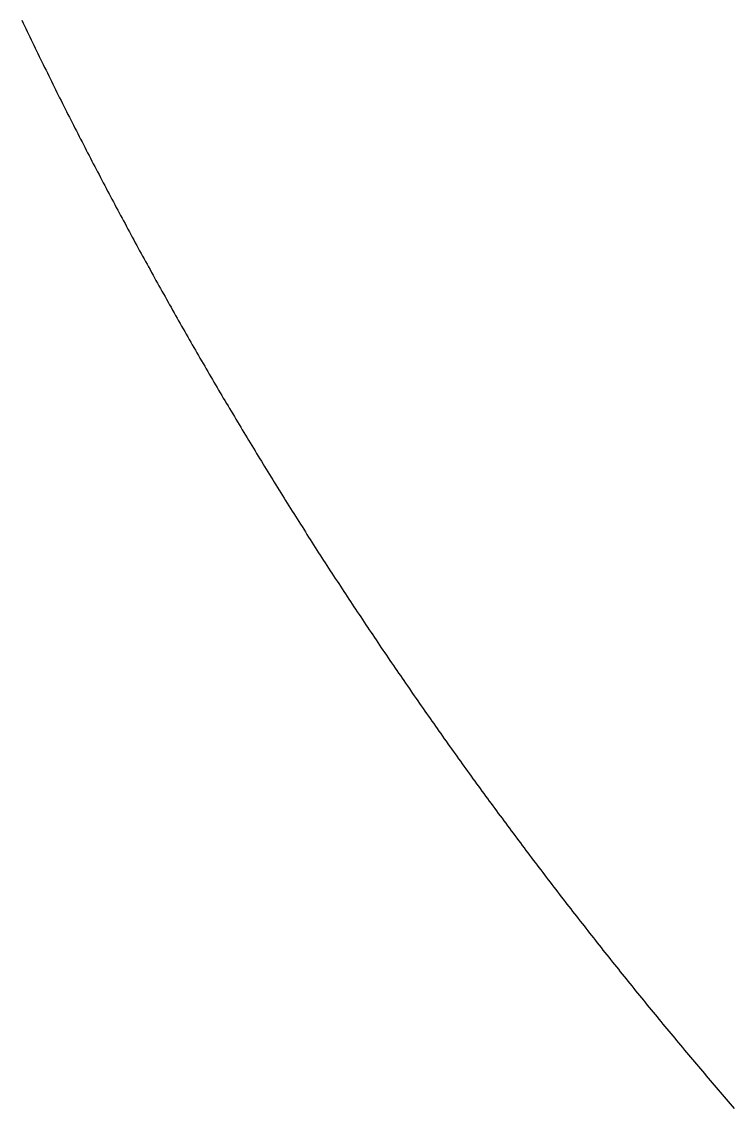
# Model space of a CAD drawing. Header units: metres. Extents: x -47.5 to 50, y -46.2 to 48.8.
# Drawn here: x -42.86 to -36.02, y -30.08 to -19.65 of the extents above; entities that cross this region are included whole.
import ezdxf

# ---------------------------------------------------------------- set-up
doc = ezdxf.new("R2010")
doc.units = ezdxf.units.M

msp = doc.modelspace()

# ---------------------------------------------------------------- linework, layer by layer
for p, q in [((-42.864, -19.632, -692.82), (-42.852, -19.659, -692.82)), ((-42.852, -19.659, -692.82), (-42.839, -19.685, -692.82)), ((-42.839, -19.685, -692.82), (-42.826, -19.712, -692.82)), ((-42.826, -19.712, -692.82), (-42.813, -19.739, -692.82)), ((-42.813, -19.739, -692.82), (-42.8, -19.765, -692.82)), ((-42.8, -19.765, -692.82), (-42.787, -19.792, -692.82)), ((-42.787, -19.792, -692.82), (-42.774, -19.819, -692.82)), ((-42.774, -19.819, -692.82), (-42.762, -19.845, -692.82)), ((-42.762, -19.845, -692.82), (-42.749, -19.872, -692.82)), ((-42.749, -19.872, -692.82), (-42.736, -19.899, -692.82)), ((-42.736, -19.899, -692.82), (-42.723, -19.925, -692.82)), ((-42.723, -19.925, -692.82), (-42.71, -19.952, -692.82)), ((-42.71, -19.952, -692.82), (-42.697, -19.979, -692.82)), ((-42.697, -19.979, -692.82), (-42.684, -20.005, -692.82)), ((-42.684, -20.005, -692.82), (-42.671, -20.032, -692.82)), ((-42.671, -20.032, -692.82), (-42.658, -20.058, -692.82)), ((-42.658, -20.058, -692.82), (-42.645, -20.085, -692.82)), ((-42.645, -20.085, -692.82), (-42.631, -20.112, -692.82)), ((-42.631, -20.112, -692.82), (-42.618, -20.138, -692.82)), ((-42.618, -20.138, -692.82), (-42.605, -20.165, -692.82)), ((-42.605, -20.165, -692.82), (-42.592, -20.191, -692.82)), ((-42.592, -20.191, -692.82), (-42.579, -20.218, -692.82)), ((-42.579, -20.218, -692.82), (-42.566, -20.244, -692.82)), ((-42.566, -20.244, -692.82), (-42.553, -20.271, -692.82)), ((-42.553, -20.271, -692.82), (-42.539, -20.297, -692.82)), ((-42.539, -20.297, -692.82), (-42.526, -20.324, -692.82)), ((-42.526, -20.324, -692.82), (-42.513, -20.35, -692.82)), ((-42.513, -20.35, -692.82), (-42.5, -20.377, -692.82)), ((-42.5, -20.377, -692.82), (-42.486, -20.403, -692.82)), ((-42.486, -20.403, -692.82), (-42.473, -20.43, -692.82)), ((-42.473, -20.43, -692.82), (-42.46, -20.456, -692.82)), ((-42.46, -20.456, -692.82), (-42.447, -20.483, -692.82)), ((-42.447, -20.483, -692.82), (-42.433, -20.509, -692.82)), ((-42.433, -20.509, -692.82), (-42.42, -20.536, -692.82)), ((-42.42, -20.536, -692.82), (-42.407, -20.562, -692.82)), ((-42.407, -20.562, -692.82), (-42.393, -20.589, -692.82)), ((-42.393, -20.589, -692.82), (-42.38, -20.615, -692.82)), ((-42.38, -20.615, -692.82), (-42.366, -20.641, -692.82)), ((-42.366, -20.641, -692.82), (-42.353, -20.668, -692.82)), ((-42.353, -20.668, -692.82), (-42.339, -20.694, -692.82)), ((-42.339, -20.694, -692.82), (-42.326, -20.721, -692.82)), ((-42.326, -20.721, -692.82), (-42.313, -20.747, -692.82)), ((-42.313, -20.747, -692.82), (-42.299, -20.773, -692.82)), ((-42.299, -20.773, -692.82), (-42.285, -20.8, -692.82)), ((-42.285, -20.8, -692.82), (-42.272, -20.826, -692.82)), ((-42.272, -20.826, -692.82), (-42.258, -20.852, -692.82)), ((-42.258, -20.852, -692.82), (-42.245, -20.879, -692.82)), ((-42.245, -20.879, -692.82), (-42.231, -20.905, -692.82)), ((-42.231, -20.905, -692.82), (-42.218, -20.931, -692.82)), ((-42.218, -20.931, -692.82), (-42.204, -20.958, -692.82)), ((-42.204, -20.958, -692.82), (-42.19, -20.984, -692.82)), ((-42.19, -20.984, -692.82), (-42.177, -21.01, -692.82)), ((-42.177, -21.01, -692.82), (-42.163, -21.036, -692.82)), ((-42.163, -21.036, -692.82), (-42.149, -21.063, -692.82)), ((-42.149, -21.063, -692.82), (-42.136, -21.089, -692.82)), ((-42.136, -21.089, -692.82), (-42.122, -21.115, -692.82)), ((-42.122, -21.115, -692.82), (-42.108, -21.141, -692.82)), ((-42.108, -21.141, -692.82), (-42.095, -21.168, -692.82)), ((-42.095, -21.168, -692.82), (-42.081, -21.194, -692.82)), ((-42.081, -21.194, -692.82), (-42.067, -21.22, -692.82)), ((-42.067, -21.22, -692.82), (-42.053, -21.246, -692.82)), ((-42.053, -21.246, -692.82), (-42.039, -21.273, -692.82)), ((-42.039, -21.273, -692.82), (-42.026, -21.299, -692.82)), ((-42.026, -21.299, -692.82), (-42.012, -21.325, -692.82)), ((-42.012, -21.325, -692.82), (-41.998, -21.351, -692.82)), ((-41.998, -21.351, -692.82), (-41.984, -21.377, -692.82)), ((-41.984, -21.377, -692.82), (-41.97, -21.403, -692.82)), ((-41.97, -21.403, -692.82), (-41.956, -21.43, -692.82)), ((-41.956, -21.43, -692.82), (-41.942, -21.456, -692.82)), ((-41.942, -21.456, -692.82), (-41.928, -21.482, -692.82)), ((-41.928, -21.482, -692.82), (-41.914, -21.508, -692.82)), ((-41.914, -21.508, -692.82), (-41.9, -21.534, -692.82)), ((-41.9, -21.534, -692.82), (-41.886, -21.56, -692.82)), ((-41.886, -21.56, -692.82), (-41.872, -21.586, -692.82)), ((-41.872, -21.586, -692.82), (-41.858, -21.612, -692.82)), ((-41.858, -21.612, -692.82), (-41.844, -21.638, -692.82)), ((-41.844, -21.638, -692.82), (-41.83, -21.664, -692.82)), ((-41.83, -21.664, -692.82), (-41.816, -21.69, -692.82)), ((-41.816, -21.69, -692.82), (-41.802, -21.717, -692.82)), ((-41.802, -21.717, -692.82), (-41.788, -21.743, -692.82)), ((-41.788, -21.743, -692.82), (-41.774, -21.769, -692.82)), ((-41.774, -21.769, -692.82), (-41.76, -21.795, -692.82)), ((-41.76, -21.795, -692.82), (-41.746, -21.821, -692.82)), ((-41.746, -21.821, -692.82), (-41.732, -21.847, -692.82)), ((-41.732, -21.847, -692.82), (-41.717, -21.873, -692.82)), ((-41.717, -21.873, -692.82), (-41.703, -21.899, -692.82)), ((-41.703, -21.899, -692.82), (-41.689, -21.925, -692.82)), ((-41.689, -21.925, -692.82), (-41.675, -21.95, -692.82)), ((-41.675, -21.95, -692.82), (-41.66, -21.976, -692.82)), ((-41.66, -21.976, -692.82), (-41.646, -22.002, -692.82)), ((-41.646, -22.002, -692.82), (-41.632, -22.028, -692.82)), ((-41.632, -22.028, -692.82), (-41.618, -22.054, -692.82)), ((-41.618, -22.054, -692.82), (-41.603, -22.08, -692.82)), ((-41.603, -22.08, -692.82), (-41.589, -22.106, -692.82)), ((-41.589, -22.106, -692.82), (-41.575, -22.132, -692.82)), ((-41.575, -22.132, -692.82), (-41.56, -22.158, -692.82)), ((-41.56, -22.158, -692.82), (-41.546, -22.184, -692.82)), ((-41.546, -22.184, -692.82), (-41.532, -22.21, -692.82)), ((-41.532, -22.21, -692.82), (-41.517, -22.235, -692.82)), ((-41.517, -22.235, -692.82), (-41.503, -22.261, -692.82)), ((-41.503, -22.261, -692.82), (-41.488, -22.287, -692.82)), ((-41.488, -22.287, -692.82), (-41.474, -22.313, -692.82)), ((-41.474, -22.313, -692.82), (-41.459, -22.339, -692.82)), ((-41.459, -22.339, -692.82), (-41.445, -22.365, -692.82)), ((-41.445, -22.365, -692.82), (-41.43, -22.39, -692.82)), ((-41.43, -22.39, -692.82), (-41.416, -22.416, -692.82)), ((-41.416, -22.416, -692.82), (-41.401, -22.442, -692.82)), ((-41.401, -22.442, -692.82), (-41.387, -22.468, -692.82)), ((-41.387, -22.468, -692.82), (-41.372, -22.493, -692.82)), ((-41.372, -22.493, -692.82), (-41.358, -22.519, -692.82)), ((-41.358, -22.519, -692.82), (-41.343, -22.545, -692.82)), ((-41.343, -22.545, -692.82), (-41.328, -22.571, -692.82)), ((-41.328, -22.571, -692.82), (-41.314, -22.596, -692.82)), ((-41.314, -22.596, -692.82), (-41.299, -22.622, -692.82)), ((-41.299, -22.622, -692.82), (-41.284, -22.648, -692.82)), ((-41.284, -22.648, -692.82), (-41.27, -22.674, -692.82)), ((-41.27, -22.674, -692.82), (-41.255, -22.699, -692.82)), ((-41.255, -22.699, -692.82), (-41.24, -22.725, -692.82)), ((-41.24, -22.725, -692.82), (-41.226, -22.751, -692.82)), ((-41.226, -22.751, -692.82), (-41.211, -22.776, -692.82)), ((-41.211, -22.776, -692.82), (-41.196, -22.802, -692.82)), ((-41.196, -22.802, -692.82), (-41.181, -22.828, -692.82)), ((-41.181, -22.828, -692.82), (-41.167, -22.853, -692.82)), ((-41.167, -22.853, -692.82), (-41.152, -22.879, -692.82)), ((-41.152, -22.879, -692.82), (-41.137, -22.904, -692.82)), ((-41.137, -22.904, -692.82), (-41.122, -22.93, -692.82)), ((-41.122, -22.93, -692.82), (-41.107, -22.956, -692.82)), ((-41.107, -22.956, -692.82), (-41.092, -22.981, -692.82)), ((-41.092, -22.981, -692.82), (-41.077, -23.007, -692.82)), ((-41.077, -23.007, -692.82), (-41.063, -23.032, -692.82)), ((-41.063, -23.032, -692.82), (-41.048, -23.058, -692.82)), ((-41.048, -23.058, -692.82), (-41.033, -23.083, -692.82)), ((-41.033, -23.083, -692.82), (-41.018, -23.109, -692.82)), ((-41.018, -23.109, -692.82), (-41.003, -23.134, -692.82)), ((-41.003, -23.134, -692.82), (-40.988, -23.16, -692.82)), ((-40.988, -23.16, -692.82), (-40.973, -23.185, -692.82)), ((-40.973, -23.185, -692.82), (-40.958, -23.211, -692.82)), ((-40.958, -23.211, -692.82), (-40.943, -23.236, -692.82)), ((-40.943, -23.236, -692.82), (-40.928, -23.262, -692.82)), ((-40.928, -23.262, -692.82), (-40.913, -23.287, -692.82)), ((-40.913, -23.287, -692.82), (-40.898, -23.313, -692.82)), ((-40.898, -23.313, -692.82), (-40.882, -23.338, -692.82)), ((-40.882, -23.338, -692.82), (-40.867, -23.364, -692.82)), ((-40.867, -23.364, -692.82), (-40.852, -23.389, -692.82)), ((-40.852, -23.389, -692.82), (-40.837, -23.415, -692.82)), ((-40.837, -23.415, -692.82), (-40.822, -23.44, -692.82)), ((-40.822, -23.44, -692.82), (-40.807, -23.465, -692.82)), ((-40.807, -23.465, -692.82), (-40.792, -23.491, -692.82)), ((-40.792, -23.491, -692.82), (-40.776, -23.516, -692.82)), ((-40.776, -23.516, -692.82), (-40.761, -23.542, -692.82)), ((-40.761, -23.542, -692.82), (-40.746, -23.567, -692.82)), ((-40.746, -23.567, -692.82), (-40.731, -23.592, -692.82)), ((-40.731, -23.592, -692.82), (-40.715, -23.618, -692.82)), ((-40.715, -23.618, -692.82), (-40.7, -23.643, -692.82)), ((-40.7, -23.643, -692.82), (-40.685, -23.668, -692.82)), ((-40.685, -23.668, -692.82), (-40.669, -23.694, -692.82)), ((-40.669, -23.694, -692.82), (-40.654, -23.719, -692.82)), ((-40.654, -23.719, -692.82), (-40.639, -23.744, -692.82)), ((-40.639, -23.744, -692.82), (-40.623, -23.769, -692.82)), ((-40.623, -23.769, -692.82), (-40.608, -23.795, -692.82)), ((-40.608, -23.795, -692.82), (-40.593, -23.82, -692.82)), ((-40.593, -23.82, -692.82), (-40.577, -23.845, -692.82)), ((-40.577, -23.845, -692.82), (-40.562, -23.87, -692.82)), ((-40.562, -23.87, -692.82), (-40.546, -23.896, -692.82)), ((-40.546, -23.896, -692.82), (-40.531, -23.921, -692.82)), ((-40.531, -23.921, -692.82), (-40.515, -23.946, -692.82)), ((-40.515, -23.946, -692.82), (-40.5, -23.971, -692.82)), ((-40.5, -23.971, -692.82), (-40.484, -23.997, -692.82)), ((-40.484, -23.997, -692.82), (-40.469, -24.022, -692.82)), ((-40.469, -24.022, -692.82), (-40.453, -24.047, -692.82)), ((-40.453, -24.047, -692.82), (-40.438, -24.072, -692.82)), ((-40.438, -24.072, -692.82), (-40.422, -24.097, -692.82)), ((-40.422, -24.097, -692.82), (-40.407, -24.122, -692.82)), ((-40.407, -24.122, -692.82), (-40.391, -24.147, -692.82)), ((-40.391, -24.147, -692.82), (-40.376, -24.173, -692.82)), ((-40.376, -24.173, -692.82), (-40.36, -24.198, -692.82)), ((-40.36, -24.198, -692.82), (-40.344, -24.223, -692.82)), ((-40.344, -24.223, -692.82), (-40.329, -24.248, -692.82)), ((-40.329, -24.248, -692.82), (-40.313, -24.273, -692.82)), ((-40.313, -24.273, -692.82), (-40.297, -24.298, -692.82)), ((-40.297, -24.298, -692.82), (-40.282, -24.323, -692.82)), ((-40.282, -24.323, -692.82), (-40.266, -24.348, -692.82)), ((-40.266, -24.348, -692.82), (-40.25, -24.373, -692.82)), ((-40.25, -24.373, -692.82), (-40.234, -24.398, -692.82)), ((-40.234, -24.398, -692.82), (-40.219, -24.423, -692.82)), ((-40.219, -24.423, -692.82), (-40.203, -24.448, -692.82)), ((-40.203, -24.448, -692.82), (-40.187, -24.473, -692.82)), ((-40.187, -24.473, -692.82), (-40.171, -24.498, -692.82)), ((-40.171, -24.498, -692.82), (-40.155, -24.523, -692.82)), ((-40.155, -24.523, -692.82), (-40.139, -24.548, -692.82)), ((-40.139, -24.548, -692.82), (-40.124, -24.573, -692.82)), ((-40.124, -24.573, -692.82), (-40.108, -24.598, -692.82)), ((-40.108, -24.598, -692.82), (-40.092, -24.623, -692.82)), ((-40.092, -24.623, -692.82), (-40.076, -24.648, -692.82)), ((-40.076, -24.648, -692.82), (-40.06, -24.673, -692.82)), ((-40.06, -24.673, -692.82), (-40.044, -24.698, -692.82)), ((-40.044, -24.698, -692.82), (-40.028, -24.723, -692.82)), ((-40.028, -24.723, -692.82), (-40.012, -24.748, -692.82)), ((-40.012, -24.748, -692.82), (-39.996, -24.772, -692.82)), ((-39.996, -24.772, -692.82), (-39.98, -24.797, -692.82)), ((-39.98, -24.797, -692.82), (-39.964, -24.822, -692.82)), ((-39.964, -24.822, -692.82), (-39.948, -24.847, -692.82)), ((-39.948, -24.847, -692.82), (-39.932, -24.872, -692.82)), ((-39.932, -24.872, -692.82), (-39.916, -24.897, -692.82)), ((-39.916, -24.897, -692.82), (-39.9, -24.921, -692.82)), ((-39.9, -24.921, -692.82), (-39.884, -24.946, -692.82)), ((-39.884, -24.946, -692.82), (-39.868, -24.971, -692.82)), ((-39.868, -24.971, -692.82), (-39.852, -24.996, -692.82)), ((-39.852, -24.996, -692.82), (-39.835, -25.021, -692.82)), ((-39.835, -25.021, -692.82), (-39.819, -25.045, -692.82)), ((-39.819, -25.045, -692.82), (-39.803, -25.07, -692.82)), ((-39.803, -25.07, -692.82), (-39.787, -25.095, -692.82)), ((-39.787, -25.095, -692.82), (-39.771, -25.12, -692.82)), ((-39.771, -25.12, -692.82), (-39.754, -25.144, -692.82)), ((-39.754, -25.144, -692.82), (-39.738, -25.169, -692.82)), ((-39.738, -25.169, -692.82), (-39.722, -25.194, -692.82)), ((-39.722, -25.194, -692.82), (-39.706, -25.218, -692.82)), ((-39.706, -25.218, -692.82), (-39.689, -25.243, -692.82)), ((-39.689, -25.243, -692.82), (-39.673, -25.268, -692.82)), ((-39.673, -25.268, -692.82), (-39.657, -25.292, -692.82)), ((-39.657, -25.292, -692.82), (-39.641, -25.317, -692.82)), ((-39.641, -25.317, -692.82), (-39.624, -25.342, -692.82)), ((-39.624, -25.342, -692.82), (-39.608, -25.366, -692.82)), ((-39.608, -25.366, -692.82), (-39.591, -25.391, -692.82)), ((-39.591, -25.391, -692.82), (-39.575, -25.415, -692.82)), ((-39.575, -25.415, -692.82), (-39.559, -25.44, -692.82)), ((-39.559, -25.44, -692.82), (-39.542, -25.465, -692.82)), ((-39.542, -25.465, -692.82), (-39.526, -25.489, -692.82)), ((-39.526, -25.489, -692.82), (-39.509, -25.514, -692.82)), ((-39.509, -25.514, -692.82), (-39.493, -25.538, -692.82)), ((-39.493, -25.538, -692.82), (-39.476, -25.563, -692.82)), ((-39.476, -25.563, -692.82), (-39.46, -25.587, -692.82)), ((-39.46, -25.587, -692.82), (-39.443, -25.612, -692.82)), ((-39.443, -25.612, -692.82), (-39.427, -25.636, -692.82)), ((-39.427, -25.636, -692.82), (-39.41, -25.661, -692.82)), ((-39.41, -25.661, -692.82), (-39.394, -25.685, -692.82)), ((-39.394, -25.685, -692.82), (-39.377, -25.71, -692.82)), ((-39.377, -25.71, -692.82), (-39.361, -25.734, -692.82)), ((-39.361, -25.734, -692.82), (-39.344, -25.759, -692.82)), ((-39.344, -25.759, -692.82), (-39.327, -25.783, -692.82)), ((-39.327, -25.783, -692.82), (-39.311, -25.808, -692.82)), ((-39.311, -25.808, -692.82), (-39.294, -25.832, -692.82)), ((-39.294, -25.832, -692.82), (-39.277, -25.857, -692.82)), ((-39.277, -25.857, -692.82), (-39.261, -25.881, -692.82)), ((-39.261, -25.881, -692.82), (-39.244, -25.905, -692.82)), ((-39.244, -25.905, -692.82), (-39.227, -25.93, -692.82)), ((-39.227, -25.93, -692.82), (-39.211, -25.954, -692.82)), ((-39.211, -25.954, -692.82), (-39.194, -25.978, -692.82)), ((-39.194, -25.978, -692.82), (-39.177, -26.003, -692.82)), ((-39.177, -26.003, -692.82), (-39.16, -26.027, -692.82)), ((-39.16, -26.027, -692.82), (-39.144, -26.051, -692.82)), ((-39.144, -26.051, -692.82), (-39.127, -26.076, -692.82)), ((-39.127, -26.076, -692.82), (-39.11, -26.1, -692.82)), ((-39.11, -26.1, -692.82), (-39.093, -26.124, -692.82)), ((-39.093, -26.124, -692.82), (-39.076, -26.149, -692.82)), ((-39.076, -26.149, -692.82), (-39.06, -26.173, -692.82)), ((-39.06, -26.173, -692.82), (-39.043, -26.197, -692.82)), ((-39.043, -26.197, -692.82), (-39.026, -26.221, -692.82)), ((-39.026, -26.221, -692.82), (-39.009, -26.246, -692.82)), ((-39.009, -26.246, -692.82), (-38.992, -26.27, -692.82)), ((-38.992, -26.27, -692.82), (-38.975, -26.294, -692.82)), ((-38.975, -26.294, -692.82), (-38.958, -26.318, -692.82)), ((-38.958, -26.318, -692.82), (-38.941, -26.343, -692.82)), ((-38.941, -26.343, -692.82), (-38.924, -26.367, -692.82)), ((-38.924, -26.367, -692.82), (-38.907, -26.391, -692.82)), ((-38.907, -26.391, -692.82), (-38.89, -26.415, -692.82)), ((-38.89, -26.415, -692.82), (-38.873, -26.439, -692.82)), ((-38.873, -26.439, -692.82), (-38.856, -26.463, -692.82)), ((-38.856, -26.463, -692.82), (-38.839, -26.487, -692.82)), ((-38.839, -26.487, -692.82), (-38.822, -26.512, -692.82)), ((-38.822, -26.512, -692.82), (-38.805, -26.536, -692.82)), ((-38.805, -26.536, -692.82), (-38.788, -26.56, -692.82)), ((-38.788, -26.56, -692.82), (-38.771, -26.584, -692.82)), ((-38.771, -26.584, -692.82), (-38.754, -26.608, -692.82)), ((-38.754, -26.608, -692.82), (-38.736, -26.632, -692.82)), ((-38.736, -26.632, -692.82), (-38.719, -26.656, -692.82)), ((-38.719, -26.656, -692.82), (-38.702, -26.68, -692.82)), ((-38.702, -26.68, -692.82), (-38.685, -26.704, -692.82)), ((-38.685, -26.704, -692.82), (-38.668, -26.728, -692.82)), ((-38.668, -26.728, -692.82), (-38.65, -26.752, -692.82)), ((-38.65, -26.752, -692.82), (-38.633, -26.776, -692.82)), ((-38.633, -26.776, -692.82), (-38.616, -26.8, -692.82)), ((-38.616, -26.8, -692.82), (-38.599, -26.824, -692.82)), ((-38.599, -26.824, -692.82), (-38.581, -26.848, -692.82)), ((-38.581, -26.848, -692.82), (-38.564, -26.872, -692.82)), ((-38.564, -26.872, -692.82), (-38.547, -26.896, -692.82)), ((-38.547, -26.896, -692.82), (-38.53, -26.92, -692.82)), ((-38.53, -26.92, -692.82), (-38.512, -26.944, -692.82)), ((-38.512, -26.944, -692.82), (-38.495, -26.968, -692.82)), ((-38.495, -26.968, -692.82), (-38.477, -26.992, -692.82)), ((-38.477, -26.992, -692.82), (-38.46, -27.016, -692.82)), ((-38.46, -27.016, -692.82), (-38.443, -27.039, -692.82)), ((-38.443, -27.039, -692.82), (-38.425, -27.063, -692.82)), ((-38.425, -27.063, -692.82), (-38.408, -27.087, -692.82)), ((-38.408, -27.087, -692.82), (-38.39, -27.111, -692.82)), ((-38.39, -27.111, -692.82), (-38.373, -27.135, -692.82)), ((-38.373, -27.135, -692.82), (-38.356, -27.159, -692.82)), ((-38.356, -27.159, -692.82), (-38.338, -27.182, -692.82)), ((-38.338, -27.182, -692.82), (-38.321, -27.206, -692.82)), ((-38.321, -27.206, -692.82), (-38.303, -27.23, -692.82)), ((-38.303, -27.23, -692.82), (-38.286, -27.254, -692.82)), ((-38.286, -27.254, -692.82), (-38.268, -27.278, -692.82)), ((-38.268, -27.278, -692.82), (-38.25, -27.301, -692.82)), ((-38.25, -27.301, -692.82), (-38.233, -27.325, -692.82)), ((-38.233, -27.325, -692.82), (-38.215, -27.349, -692.82)), ((-38.215, -27.349, -692.82), (-38.198, -27.372, -692.82)), ((-38.198, -27.372, -692.82), (-38.18, -27.396, -692.82)), ((-38.18, -27.396, -692.82), (-38.162, -27.42, -692.82)), ((-38.162, -27.42, -692.82), (-38.145, -27.444, -692.82)), ((-38.145, -27.444, -692.82), (-38.127, -27.467, -692.82)), ((-38.127, -27.467, -692.82), (-38.109, -27.491, -692.82)), ((-38.109, -27.491, -692.82), (-38.092, -27.515, -692.82)), ((-38.092, -27.515, -692.82), (-38.074, -27.538, -692.82)), ((-38.074, -27.538, -692.82), (-38.056, -27.562, -692.82)), ((-38.056, -27.562, -692.82), (-38.039, -27.585, -692.82)), ((-38.039, -27.585, -692.82), (-38.021, -27.609, -692.82)), ((-38.021, -27.609, -692.82), (-38.003, -27.633, -692.82)), ((-38.003, -27.633, -692.82), (-37.985, -27.656, -692.82)), ((-37.985, -27.656, -692.82), (-37.967, -27.68, -692.82)), ((-37.967, -27.68, -692.82), (-37.95, -27.703, -692.82)), ((-37.95, -27.703, -692.82), (-37.932, -27.727, -692.82)), ((-37.932, -27.727, -692.82), (-37.914, -27.75, -692.82)), ((-37.914, -27.75, -692.82), (-37.896, -27.774, -692.82)), ((-37.896, -27.774, -692.82), (-37.878, -27.797, -692.82)), ((-37.878, -27.797, -692.82), (-37.86, -27.821, -692.82)), ((-37.86, -27.821, -692.82), (-37.843, -27.844, -692.82)), ((-37.843, -27.844, -692.82), (-37.825, -27.868, -692.82)), ((-37.825, -27.868, -692.82), (-37.807, -27.891, -692.82)), ((-37.807, -27.891, -692.82), (-37.789, -27.915, -692.82)), ((-37.789, -27.915, -692.82), (-37.771, -27.938, -692.82)), ((-37.771, -27.938, -692.82), (-37.753, -27.962, -692.82)), ((-37.753, -27.962, -692.82), (-37.735, -27.985, -692.82)), ((-37.735, -27.985, -692.82), (-37.717, -28.009, -692.82)), ((-37.717, -28.009, -692.82), (-37.699, -28.032, -692.82)), ((-37.699, -28.032, -692.82), (-37.681, -28.055, -692.82)), ((-37.681, -28.055, -692.82), (-37.663, -28.079, -692.82)), ((-37.663, -28.079, -692.82), (-37.645, -28.102, -692.82)), ((-37.645, -28.102, -692.82), (-37.627, -28.125, -692.82)), ((-37.627, -28.125, -692.82), (-37.609, -28.149, -692.82)), ((-37.609, -28.149, -692.82), (-37.59, -28.172, -692.82)), ((-37.59, -28.172, -692.82), (-37.572, -28.195, -692.82)), ((-37.572, -28.195, -692.82), (-37.554, -28.219, -692.82)), ((-37.554, -28.219, -692.82), (-37.536, -28.242, -692.82)), ((-37.536, -28.242, -692.82), (-37.518, -28.265, -692.82)), ((-37.518, -28.265, -692.82), (-37.5, -28.289, -692.82)), ((-37.5, -28.289, -692.82), (-37.482, -28.312, -692.82)), ((-37.482, -28.312, -692.82), (-37.463, -28.335, -692.82)), ((-37.463, -28.335, -692.82), (-37.445, -28.358, -692.82)), ((-37.445, -28.358, -692.82), (-37.427, -28.382, -692.82)), ((-37.427, -28.382, -692.82), (-37.409, -28.405, -692.82)), ((-37.409, -28.405, -692.82), (-37.39, -28.428, -692.82)), ((-37.39, -28.428, -692.82), (-37.372, -28.451, -692.82)), ((-37.372, -28.451, -692.82), (-37.354, -28.474, -692.82)), ((-37.354, -28.474, -692.82), (-37.336, -28.497, -692.82)), ((-37.336, -28.497, -692.82), (-37.317, -28.521, -692.82)), ((-37.317, -28.521, -692.82), (-37.299, -28.544, -692.82)), ((-37.299, -28.544, -692.82), (-37.281, -28.567, -692.82)), ((-37.281, -28.567, -692.82), (-37.262, -28.59, -692.82)), ((-37.262, -28.59, -692.82), (-37.244, -28.613, -692.82)), ((-37.244, -28.613, -692.82), (-37.226, -28.636, -692.82)), ((-37.226, -28.636, -692.82), (-37.207, -28.659, -692.82)), ((-37.207, -28.659, -692.82), (-37.189, -28.682, -692.82)), ((-37.189, -28.682, -692.82), (-37.17, -28.705, -692.82)), ((-37.17, -28.705, -692.82), (-37.152, -28.728, -692.82)), ((-37.152, -28.728, -692.82), (-37.133, -28.752, -692.82)), ((-37.133, -28.752, -692.82), (-37.115, -28.775, -692.82)), ((-37.115, -28.775, -692.82), (-37.096, -28.798, -692.82)), ((-37.096, -28.798, -692.82), (-37.078, -28.821, -692.82)), ((-37.078, -28.821, -692.82), (-37.059, -28.844, -692.82)), ((-37.059, -28.844, -692.82), (-37.041, -28.866, -692.82)), ((-37.041, -28.866, -692.82), (-37.022, -28.889, -692.82)), ((-37.022, -28.889, -692.82), (-37.004, -28.912, -692.82)), ((-37.004, -28.912, -692.82), (-36.985, -28.935, -692.82)), ((-36.985, -28.935, -692.82), (-36.967, -28.958, -692.82)), ((-36.967, -28.958, -692.82), (-36.948, -28.981, -692.82)), ((-36.948, -28.981, -692.82), (-36.929, -29.004, -692.82)), ((-36.929, -29.004, -692.82), (-36.911, -29.027, -692.82)), ((-36.911, -29.027, -692.82), (-36.892, -29.05, -692.82)), ((-36.892, -29.05, -692.82), (-36.873, -29.073, -692.82)), ((-36.873, -29.073, -692.82), (-36.855, -29.096, -692.82)), ((-36.855, -29.096, -692.82), (-36.836, -29.118, -692.82)), ((-36.836, -29.118, -692.82), (-36.817, -29.141, -692.82)), ((-36.817, -29.141, -692.82), (-36.799, -29.164, -692.82)), ((-36.799, -29.164, -692.82), (-36.78, -29.187, -692.82)), ((-36.78, -29.187, -692.82), (-36.761, -29.21, -692.82)), ((-36.761, -29.21, -692.82), (-36.743, -29.232, -692.82)), ((-36.743, -29.232, -692.82), (-36.724, -29.255, -692.82)), ((-36.724, -29.255, -692.82), (-36.705, -29.278, -692.82)), ((-36.705, -29.278, -692.82), (-36.686, -29.301, -692.82)), ((-36.686, -29.301, -692.82), (-36.667, -29.323, -692.82)), ((-36.667, -29.323, -692.82), (-36.649, -29.346, -692.82)), ((-36.649, -29.346, -692.82), (-36.63, -29.369, -692.82)), ((-36.63, -29.369, -692.82), (-36.611, -29.392, -692.82)), ((-36.611, -29.392, -692.82), (-36.592, -29.414, -692.82)), ((-36.592, -29.414, -692.82), (-36.573, -29.437, -692.82)), ((-36.573, -29.437, -692.82), (-36.554, -29.46, -692.82)), ((-36.554, -29.46, -692.82), (-36.535, -29.482, -692.82)), ((-36.535, -29.482, -692.82), (-36.516, -29.505, -692.82)), ((-36.516, -29.505, -692.82), (-36.497, -29.528, -692.82)), ((-36.497, -29.528, -692.82), (-36.478, -29.55, -692.82)), ((-36.478, -29.55, -692.82), (-36.459, -29.573, -692.82)), ((-36.459, -29.573, -692.82), (-36.441, -29.595, -692.82)), ((-36.441, -29.595, -692.82), (-36.422, -29.618, -692.82)), ((-36.422, -29.618, -692.82), (-36.402, -29.641, -692.82)), ((-36.402, -29.641, -692.82), (-36.383, -29.663, -692.82)), ((-36.383, -29.663, -692.82), (-36.364, -29.686, -692.82)), ((-36.364, -29.686, -692.82), (-36.345, -29.708, -692.82)), ((-36.345, -29.708, -692.82), (-36.326, -29.731, -692.82)), ((-36.326, -29.731, -692.82), (-36.307, -29.753, -692.82)), ((-36.307, -29.753, -692.82), (-36.288, -29.776, -692.82)), ((-36.288, -29.776, -692.82), (-36.269, -29.798, -692.82)), ((-36.269, -29.798, -692.82), (-36.25, -29.821, -692.82)), ((-36.25, -29.821, -692.82), (-36.231, -29.843, -692.82)), ((-36.231, -29.843, -692.82), (-36.212, -29.866, -692.82)), ((-36.212, -29.866, -692.82), (-36.193, -29.888, -692.82)), ((-36.193, -29.888, -692.82), (-36.173, -29.91, -692.82)), ((-36.173, -29.91, -692.82), (-36.154, -29.933, -692.82)), ((-36.154, -29.933, -692.82), (-36.135, -29.955, -692.82)), ((-36.135, -29.955, -692.82), (-36.116, -29.978, -692.82)), ((-36.116, -29.978, -692.82), (-36.096, -30, -692.82)), ((-36.096, -30, -692.82), (-36.077, -30.022, -692.82)), ((-36.077, -30.022, -692.82), (-36.058, -30.045, -692.82)), ((-36.058, -30.045, -692.82), (-36.039, -30.067, -692.82)), ((-36.039, -30.067, -692.82), (-36.019, -30.089, -692.82))]:
    msp.add_line(p, q)

doc.saveas('drawing.dxf')
